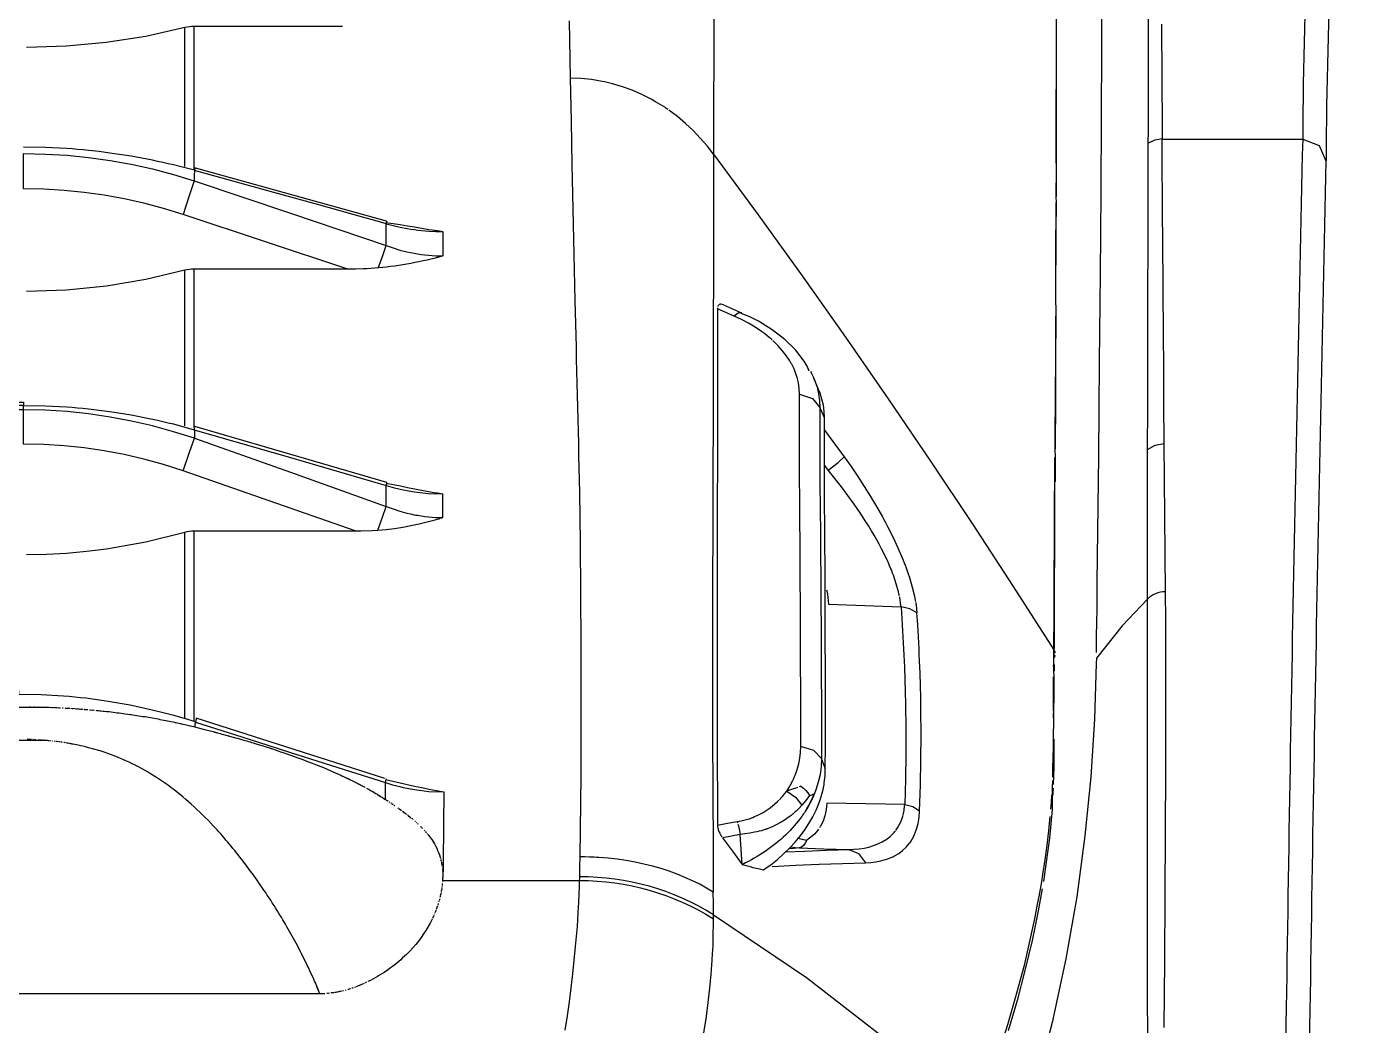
# Model space of a CAD drawing. Header units: millimetres. Extents: x 1291 to 5660, y 748 to 2981.
# Drawn here: x 2313.4 to 2370.5, y 1954.1 to 1997 of the extents above; entities that cross this region are included whole.
import ezdxf

# ---------------------------------------------------------------- set-up
doc = ezdxf.new("R2010")
doc.units = ezdxf.units.MM

msp = doc.modelspace()

# ---------------------------------------------------------------- linework, layer by layer
for p, q in [((2314.78, 1967.726), (2314.894, 1967.719)), ((2313.61, 1966.358), (2313.452, 1966.365)), ((2314.219, 1966.321), (2313.944, 1966.343)), ((2327.343, 1964.626), (2327.516, 1964.538)), ((2331.308, 1960.658), (2331.301, 1960.254)), ((2331.239, 1959.792), (2331.213, 1959.674)), ((2331.268, 1959.972), (2331.25, 1959.858)), ((2326.037, 1955.434), (2325.905, 1955.753)), ((2326.239, 1955.438), (1583.83, 1955.438)), ((2326.441, 1955.456), (2326.327, 1955.445))]:
    msp.add_line(p, q)
for points in [[(2370.472, 2011.358), (2370.458, 2011.361), (2370.439, 2011.358), (2370.344, 2011.262), (2370.245, 2011.016), (2370.146, 2010.624), (2370.043, 2010.085, 0.416058), (2369.038, 2011.09, 0.017226), (2368.253, 1992.144, 0.002572), (2367.45, 1947.915, -0.402698)], [(2362.303, 1953.993), (2362.318, 1955.434), (2362.329, 1956.857), (2362.351, 1959.66), (2362.366, 1962.396), (2362.38, 1965.07), (2362.38, 1968.958), (2362.377, 1970.22), (2362.369, 1971.467), (2362.358, 1972.7), (2362.347, 1974.339), (2362.333, 1975.95), (2362.318, 1977.527), (2362.307, 1979.071), (2362.292, 1980.865), (2362.281, 1982.615), (2362.274, 1983.473), (2362.267, 1984.317), (2362.259, 1985.153), (2362.256, 1985.975), (2362.241, 1987.585), (2362.23, 1989.151), (2362.226, 1989.918), (2362.223, 1990.67), (2362.219, 1991.414), (2362.215, 1992.144), (2368.253, 1992.144), (2368.961, 1991.869), (2369.254, 1991.209, 0.002484), (2368.455, 1947.126)], [(2328.891, 1988.619), (2328.898, 1988.59), (2328.88, 1988.509), (2328.4, 1988.645), (2327.915, 1988.781), (2325.982, 1989.316), (2324.057, 1989.852), (2322.347, 1990.329), (2320.645, 1990.802), (2320.638, 1990.578), (2320.638, 1990.354), (2324.764, 1988.968), (2328.884, 1987.57), (2328.88, 1988.043), (2328.88, 1988.509), (2329.177, 1988.432), (2329.482, 1988.362), (2329.782, 1988.304), (2329.933, 1988.278), (2330.091, 1988.256), (2330.241, 1988.238), (2330.399, 1988.219), (2330.549, 1988.205), (2330.707, 1988.194), (2331.011, 1988.179), (2331.319, 1988.172), (2331.319, 1987.126, -0.046222), (2328.546, 1986.609), (2328.381, 1986.594), (2328.223, 1986.587), (2328.055, 1986.576), (2327.893, 1986.572), (2327.567, 1986.561), (2320.62, 1986.561), (2320.521, 1986.558), (2320.425, 1986.543), (2320.326, 1986.528), (2320.231, 1986.51), (2318.554, 1986.11), (2316.86, 1985.828), (2315.154, 1985.659), (2313.43, 1985.6)], [(2347.25, 1963.995), (2347.213, 1963.9), (2347.173, 1963.808), (2347.129, 1963.717), (2347.081, 1963.625), (2346.982, 1963.445), (2346.876, 1963.266), (2346.846, 1963.214), (2346.806, 1963.159), (2346.769, 1963.108), (2346.733, 1963.053), (2346.578, 1962.847), (2346.413, 1962.646), (2346.237, 1962.448, -0.08026), (2344.447, 1961.123, -0.010637), (2344.172, 1960.988), (2344.286, 1960.955), (2344.4, 1960.925), (2344.521, 1960.896), (2344.631, 1960.867), (2344.865, 1960.812), (2345.097, 1960.764), (2345.251, 1960.87), (2345.401, 1960.98), (2345.544, 1961.09), (2345.687, 1961.208), (2345.955, 1961.442), (2346.212, 1961.688), (2346.45, 1961.945), (2346.666, 1962.209), (2346.865, 1962.477), (2347.044, 1962.752), (2347.206, 1963.034), (2347.349, 1963.321), (2347.411, 1963.467), (2347.47, 1963.614), (2347.521, 1963.761), (2347.569, 1963.907), (2347.609, 1964.058), (2347.646, 1964.205), (2347.69, 1964.428), (2347.701, 1964.502), (2347.734, 1964.802), (2347.745, 1965.096), (2347.749, 1966.097), (2347.749, 1969.054), (2347.745, 1970.983), (2347.738, 1972.887), (2347.734, 1973.822), (2347.727, 1974.754), (2347.723, 1975.216), (2347.719, 1975.675), (2347.719, 1975.906), (2347.716, 1976.133), (2347.716, 1976.474), (2347.712, 1976.588), (2347.708, 1977.494), (2347.705, 1978.393), (2347.708, 1979.288), (2347.708, 1980.175), (2347.697, 1980.443), (2347.661, 1980.715), (2347.602, 1980.975), (2347.521, 1981.235), (2347.459, 1981.386)], [(2328.033, 1964.271), (2328.15, 1964.205), (2328.19, 1964.179), (2328.234, 1964.157), (2328.275, 1964.135), (2328.433, 1964.039), (2328.477, 1964.017), (2328.51, 1963.992), (2328.667, 1963.9), (2328.708, 1963.874), (2328.741, 1963.852), (2328.785, 1963.827), (2328.818, 1963.801), (2328.858, 1963.779), (2328.851, 1964.142), (2328.851, 1964.505), (2329.159, 1964.414), (2329.467, 1964.333), (2329.617, 1964.296), (2329.775, 1964.263), (2330.01, 1964.219), (2330.091, 1964.208), (2330.718, 1964.131), (2331.352, 1964.106), (2331.352, 1963.636), (2331.349, 1963.163), (2331.349, 1962.693), (2331.341, 1962.22), (2331.341, 1961.982), (2331.334, 1961.743), (2331.334, 1961.27), (2331.327, 1960.79), (2331.301, 1960.305), (2337.188, 1960.305, -0.140109), (2342.936, 1958.658)], [(2342.94, 1958.834, 0.141543), (2337.196, 1960.459)]]:
    msp.add_lwpolyline(points, format="xyb")
for points in [[(2357.656, 1991.113), (2357.66, 1991.664), (2357.663, 1992.746), (2357.667, 1993.787), (2357.671, 1994.796), (2357.671, 1995.779), (2357.674, 1996.256), (2357.674, 1997.18), (2357.678, 1997.639), (2357.678, 1998.516), (2357.682, 1998.941), (2357.682, 2000.955), (2357.685, 2001.692), (2357.685, 2003.398), (2357.689, 2003.71), (2357.689, 2007.521), (2357.685, 2008.016), (2357.685, 2009.703), (2357.689, 2009.912), (2357.689, 2010.338), (2357.693, 2010.43), (2357.693, 2010.503)], [(2342.954, 2005.577), (2342.954, 1995.258), (2342.947, 1994.022), (2342.947, 1989.756), (2342.94, 1987.988), (2342.94, 1986.191), (2342.932, 1984.364), (2342.932, 1982.505), (2342.921, 1980.612), (2342.921, 1979.174), (2342.914, 1978.693), (2342.914, 1977.721), (2342.907, 1976.742), (2342.907, 1974.754), (2342.903, 1973.749), (2342.903, 1972.729), (2342.899, 1971.706), (2342.899, 1968.57), (2342.903, 1966.435), (2342.907, 1964.26), (2342.914, 1963.713), (2342.914, 1963.159), (2342.921, 1962.605), (2342.921, 1962.048), (2342.929, 1960.929), (2342.932, 1959.799), (2342.646, 1959.975), (2342.349, 1960.14), (2342.037, 1960.294), (2341.715, 1960.437), (2341.381, 1960.573), (2341.04, 1960.698), (2340.688, 1960.812), (2340.321, 1960.918), (2340.137, 1960.966), (2339.947, 1961.01), (2339.756, 1961.05), (2339.572, 1961.09), (2339.187, 1961.156), (2338.802, 1961.215), (2338.41, 1961.259), (2338.014, 1961.292), (2337.911, 1961.296), (2337.812, 1961.303), (2337.614, 1961.31), (2337.412, 1961.314), (2337.214, 1961.318)], [(2359.395, 1970.088), (2359.402, 1970.8), (2359.409, 1971.379), (2359.417, 1971.955), (2359.428, 1973.092), (2359.442, 1974.215), (2359.49, 1978.532), (2359.53, 1982.578), (2359.563, 1986.352), (2359.593, 1989.855), (2359.615, 1993.087), (2359.629, 1996.036), (2359.64, 1998.699), (2359.648, 2001.072), (2359.648, 2003.145), (2359.644, 2004.913), (2359.391, 2004.77), (2359.127, 2004.641), (2358.855, 2004.535), (2358.577, 2004.443), (2358.294, 2004.374), (2358.004, 2004.322), (2357.946, 2004.315)], [(2361.592, 1978.807), (2361.596, 1980.615), (2361.599, 1982.376), (2361.599, 1983.242), (2361.603, 1983.667), (2361.603, 1984.933), (2361.607, 1985.762), (2361.61, 1987.383), (2361.614, 1988.96), (2361.614, 1989.731), (2361.618, 1990.486), (2361.621, 1991.235), (2361.621, 1991.968), (2361.625, 1992.496), (2361.625, 1993.014), (2361.629, 1993.527), (2361.629, 1995.508), (2361.632, 1995.985), (2361.632, 1996.92), (2361.636, 1997.822)], [(2336.576, 1953.872), (2336.667, 1954.484), (2336.752, 1955.089), (2336.825, 1955.691), (2336.895, 1956.289), (2336.961, 1956.879), (2337.019, 1957.463), (2337.067, 1958.042), (2337.093, 1958.332), (2337.111, 1958.618), (2337.13, 1958.901), (2337.144, 1959.187), (2337.155, 1959.326), (2337.159, 1959.469), (2337.166, 1959.608), (2337.17, 1959.748), (2337.185, 1960.03), (2337.188, 1960.305), (2337.196, 1960.382), (2337.196, 1960.459), (2337.203, 1960.889), (2337.214, 1961.318), (2337.229, 1962.484), (2337.243, 1963.643), (2337.254, 1964.799), (2337.254, 1965.943), (2337.262, 1968.21), (2337.262, 1970.444), (2337.247, 1972.648), (2337.229, 1974.824), (2337.214, 1975.898), (2337.196, 1976.962), (2337.185, 1977.494), (2337.17, 1978.022), (2337.163, 1978.55), (2337.152, 1979.075), (2337.137, 1979.596), (2337.126, 1980.117), (2337.111, 1980.637), (2337.097, 1981.155), (2337.086, 1981.668), (2337.078, 1982.182), (2337.063, 1982.692), (2337.052, 1983.201), (2337.005, 1985.212), (2336.961, 1987.189), (2336.913, 1989.133), (2336.876, 1991.04), (2336.836, 1992.914), (2336.803, 1994.756), (2336.755, 1997.224)], [(2326.998, 1996.979), (2326.764, 1996.975), (2320.62, 1996.979), (2320.524, 1996.975), (2320.425, 1996.964), (2320.326, 1996.949), (2320.231, 1996.931), (2318.551, 1996.557), (2316.856, 1996.289), (2315.15, 1996.131), (2313.43, 1996.076)], [(2320.231, 1990.97), (2320.231, 1996.927)], [(2320.623, 1996.975), (2320.623, 1990.835)], [(2362.19, 1997.078), (2362.193, 1996.15), (2362.197, 1995.673), (2362.197, 1995.192), (2362.201, 1994.701), (2362.204, 1994.206), (2362.212, 1993.19), (2362.215, 1992.148), (2361.904, 1992.1), (2361.621, 1991.968)], [(2340.981, 1993.413), (2340.937, 1993.443), (2340.889, 1993.476), (2340.845, 1993.509), (2340.746, 1993.571), (2340.655, 1993.63), (2340.456, 1993.747), (2340.262, 1993.857), (2339.862, 1994.059), (2339.455, 1994.239), (2339.03, 1994.393), (2338.597, 1994.521), (2338.435, 1994.565), (2338.38, 1994.576), (2338.263, 1994.602), (2338.153, 1994.624), (2337.929, 1994.664), (2337.705, 1994.697), (2337.254, 1994.741), (2336.803, 1994.756)], [(2338.545, 1994.536), (2338.487, 1994.55)], [(2357.667, 1994.532), (2357.667, 1993.479), (2357.663, 1992.434), (2357.66, 1991.356), (2357.66, 1990.248), (2357.656, 1989.679)], [(2342.947, 1991.491), (2342.665, 1991.851), (2342.371, 1992.188), (2342.063, 1992.511), (2341.74, 1992.819), (2341.395, 1993.109), (2341.029, 1993.38)], [(2320.653, 1990.912), (2320.656, 1990.879), (2320.642, 1990.805), (2320.194, 1990.923), (2319.743, 1991.036), (2319.519, 1991.088), (2319.292, 1991.143), (2319.064, 1991.187), (2318.837, 1991.238), (2317.927, 1991.411), (2317.01, 1991.546), (2316.552, 1991.605), (2316.089, 1991.66), (2315.858, 1991.678), (2315.627, 1991.704), (2315.393, 1991.722), (2315.161, 1991.737), (2314.237, 1991.788), (2313.305, 1991.803)], [(2342.947, 1991.495), (2344.858, 1988.891), (2346.747, 1986.272), (2348.611, 1983.634), (2350.452, 1980.982), (2352.268, 1978.316), (2354.058, 1975.631), (2355.822, 1972.924), (2357.561, 1970.205), (2357.583, 1970.165), (2357.601, 1970.125), (2357.605, 1970.103), (2357.612, 1970.081)], [(2328.895, 1988.619), (2324.775, 1989.764), (2320.653, 1990.904)], [(2357.656, 1990.56), (2357.652, 1989.995), (2357.656, 1989.103), (2357.652, 1988.524)], [(2357.652, 1989.419), (2357.649, 1988.836), (2357.652, 1987.933), (2357.649, 1987.335), (2357.649, 1986.726)], [(2327.24, 1986.558), (2323.697, 1987.735), (2320.154, 1988.905)], [(2328.865, 1988.568), (2329.482, 1988.472), (2329.79, 1988.421), (2330.091, 1988.37), (2330.707, 1988.267), (2330.857, 1988.241), (2331.165, 1988.197), (2331.319, 1988.172)], [(2357.645, 1985.49), (2357.641, 1987.046), (2357.645, 1987.651), (2357.649, 1988.245)], [(2328.543, 1986.605), (2328.73, 1987.141), (2328.884, 1987.57), (2329.177, 1987.467), (2329.474, 1987.379), (2329.775, 1987.302), (2330.083, 1987.24), (2330.157, 1987.225), (2330.234, 1987.214), (2330.311, 1987.2), (2330.391, 1987.192), (2330.542, 1987.17), (2330.699, 1987.156), (2331.008, 1987.134), (2331.316, 1987.126)], [(2320.231, 1979.827), (2320.231, 1986.506)], [(2320.623, 1986.558), (2320.623, 1979.75)], [(2357.638, 1985.809), (2357.641, 1984.225), (2357.634, 1982.926)], [(2343.116, 1984.903), (2343.116, 1984.852), (2343.112, 1982.303), (2343.112, 1977.707), (2343.105, 1977.035), (2343.105, 1972.913), (2343.097, 1972.208), (2343.097, 1967.168), (2343.105, 1965.69), (2343.105, 1964.942), (2343.112, 1964.194), (2343.112, 1963.438), (2343.116, 1962.679), (2343.119, 1962.616), (2343.13, 1962.547), (2343.138, 1962.532), (2343.138, 1962.514), (2343.145, 1962.495), (2343.149, 1962.477), (2343.163, 1962.444), (2343.178, 1962.407), (2343.189, 1962.374), (2343.208, 1962.337)], [(2344.139, 1984.687), (2343.996, 1984.665), (2343.831, 1984.537), (2343.475, 1984.694), (2343.116, 1984.852)], [(2343.149, 1985.002), (2343.145, 1984.988), (2343.138, 1984.977), (2343.13, 1984.969), (2343.127, 1984.958)], [(2343.178, 1985.028), (2343.163, 1985.017)], [(2343.365, 1985.024), (2343.31, 1985.043), (2343.263, 1985.054), (2343.222, 1985.05), (2343.208, 1985.046), (2343.189, 1985.039)], [(2343.369, 1985.024), (2343.758, 1984.852), (2344.147, 1984.683), (2344.143, 1984.687), (2344.136, 1984.687)], [(2347.055, 1982.178), (2346.96, 1982.394), (2346.843, 1982.6), (2346.468, 1983.091), (2346.003, 1983.535), (2345.463, 1983.957), (2344.869, 1984.328), (2344.506, 1984.504), (2344.125, 1984.658)], [(2345.46, 1983.521), (2345.254, 1983.697), (2345.13, 1983.792), (2345.001, 1983.887), (2344.733, 1984.063), (2344.447, 1984.232), (2344.147, 1984.394), (2343.831, 1984.537)], [(2357.634, 1984.544), (2357.627, 1983.249), (2357.63, 1981.595), (2357.63, 1980.92), (2357.627, 1980.234), (2357.623, 1979.544), (2357.623, 1978.844)], [(2345.372, 1983.598), (2345.313, 1983.645)], [(2346.556, 1964.3), (2346.483, 1964.271), (2346.329, 1964.219), (2346.252, 1964.19), (2346.168, 1964.164), (2346.087, 1964.135), (2346.226, 1964.359), (2346.347, 1964.59), (2346.377, 1964.648), (2346.428, 1964.766), (2346.45, 1964.824), (2346.498, 1964.945), (2346.538, 1965.067), (2346.604, 1965.309), (2346.652, 1965.551), (2346.681, 1965.8), (2346.692, 1966.053), (2346.689, 1968.056), (2346.685, 1970.029), (2346.681, 1971.005), (2346.677, 1971.97), (2346.674, 1972.45), (2346.67, 1972.927), (2346.67, 1973.404), (2346.666, 1973.877), (2346.659, 1974.82), (2346.655, 1975.752), (2346.648, 1976.214), (2346.644, 1976.676), (2346.637, 1977.593), (2346.633, 1978.499), (2346.633, 1980.296), (2346.637, 1981.184), (2346.626, 1981.43), (2346.593, 1981.672), (2346.534, 1981.91), (2346.454, 1982.149), (2346.402, 1982.27), (2346.347, 1982.387), (2346.303, 1982.475), (2346.285, 1982.505), (2346.219, 1982.622), (2346.069, 1982.849), (2345.896, 1983.069), (2345.705, 1983.286), (2345.489, 1983.495)], [(2347.11, 1982.16), (2347.136, 1982.116), (2347.151, 1982.083), (2347.169, 1982.042), (2347.25, 1981.874)], [(2347.459, 1981.389), (2347.246, 1981.881)], [(2347.25, 1981.87), (2347.29, 1981.767), (2347.389, 1981.485), (2347.455, 1981.199), (2347.499, 1980.913), (2347.514, 1980.623)], [(2357.623, 1981.918), (2357.619, 1981.243), (2357.616, 1980.564), (2357.612, 1979.867), (2357.608, 1979.174), (2357.619, 1978.136), (2357.616, 1977.421)], [(2346.637, 1981.184), (2347.191, 1981.008), (2347.517, 1980.623), (2347.514, 1979.739), (2347.514, 1977.952), (2347.517, 1977.046), (2347.521, 1976.592), (2347.525, 1976.133), (2347.528, 1975.788), (2347.532, 1975.675), (2347.532, 1975.443), (2347.536, 1975.212), (2347.543, 1974.281), (2347.55, 1973.345), (2347.554, 1972.872), (2347.554, 1972.395), (2347.558, 1971.918), (2347.562, 1971.438), (2347.565, 1970.477), (2347.569, 1969.505), (2347.576, 1967.539), (2347.58, 1965.54), (2347.257, 1965.892), (2346.692, 1966.053)], [(2320.154, 1977.894), (2319.314, 1978.162), (2318.474, 1978.393), (2317.626, 1978.591), (2316.772, 1978.756), (2315.913, 1978.88), (2315.048, 1978.972), (2314.175, 1979.027), (2313.298, 1979.046), (2313.298, 1980.612), (2313.302, 1980.707), (1596.767, 1980.707)], [(1596.771, 1980.847), (2313.298, 1980.847), (2313.298, 1980.707), (2314.23, 1980.693), (2315.158, 1980.645), (2315.393, 1980.626), (2315.624, 1980.604), (2315.855, 1980.586), (2316.086, 1980.56), (2316.548, 1980.505), (2317.01, 1980.447), (2317.924, 1980.296), (2318.837, 1980.117), (2319.064, 1980.069), (2319.292, 1980.018), (2319.519, 1979.963), (2319.743, 1979.908), (2320.19, 1979.79), (2320.638, 1979.662), (2320.656, 1979.761)], [(2347.712, 1980.175), (2347.613, 1980.399), (2347.517, 1980.623)], [(2327.549, 1975.319), (2323.851, 1976.61), (2320.154, 1977.894), (2320.421, 1978.657), (2320.642, 1979.295), (2319.747, 1979.577), (2318.844, 1979.827), (2317.935, 1980.036), (2317.021, 1980.208), (2316.1, 1980.34), (2315.172, 1980.439), (2314.237, 1980.498), (2313.298, 1980.516), (1596.771, 1980.516)], [(2320.638, 1979.662), (2324.764, 1978.462), (2328.884, 1977.263), (2328.902, 1977.358), (2328.902, 1977.395), (2320.656, 1979.794)], [(2320.642, 1979.662), (2320.642, 1979.295), (2324.768, 1977.839), (2328.887, 1976.368)], [(2347.716, 1979.643), (2348.556, 1978.495), (2348.853, 1978.077), (2349.139, 1977.655), (2349.418, 1977.23), (2349.689, 1976.801), (2349.949, 1976.364), (2350.199, 1975.92), (2350.258, 1975.81), (2350.32, 1975.7), (2350.379, 1975.59), (2350.437, 1975.477), (2350.657, 1975.036), (2350.863, 1974.596), (2351.05, 1974.163), (2351.094, 1974.053), (2351.134, 1973.947), (2351.178, 1973.841), (2351.219, 1973.731), (2351.292, 1973.518), (2351.362, 1973.312), (2351.483, 1972.905), (2351.574, 1972.516), (2351.596, 1972.421), (2351.611, 1972.329), (2351.622, 1972.282)], [(2361.596, 1953.758), (2361.592, 1955.185), (2361.592, 1956.597), (2361.588, 1959.37), (2361.588, 1962.088), (2361.585, 1963.423), (2361.585, 1973.628), (2361.588, 1974.039), (2361.588, 1977.248), (2361.592, 1978.807), (2361.918, 1979.005), (2362.307, 1979.075)], [(2350.932, 1972.531), (2350.91, 1972.615), (2350.888, 1972.7), (2350.793, 1973.048), (2350.668, 1973.411), (2350.635, 1973.507), (2350.599, 1973.598), (2350.522, 1973.789), (2350.441, 1973.98), (2350.258, 1974.361), (2350.158, 1974.552), (2350.056, 1974.747), (2349.957, 1974.937), (2349.843, 1975.132), (2349.733, 1975.326), (2349.616, 1975.517), (2349.583, 1975.568), (2349.491, 1975.711), (2349.241, 1976.093), (2348.985, 1976.471), (2348.717, 1976.841), (2348.442, 1977.208), (2348.159, 1977.567), (2347.873, 1977.923), (2348.291, 1978.25), (2348.556, 1978.492)], [(2357.608, 1969.945), (2357.597, 1969.901), (2357.583, 1969.861), (2357.586, 1970.649), (2357.59, 1971.431), (2357.594, 1972.205), (2357.597, 1972.971), (2357.605, 1974.486), (2357.608, 1975.968), (2357.612, 1976.698), (2357.601, 1977.754), (2357.605, 1978.466)], [(2347.87, 1977.923), (2347.719, 1978.132)], [(2328.88, 1977.362), (2329.184, 1977.307), (2329.489, 1977.245), (2329.79, 1977.186), (2330.399, 1977.068), (2330.707, 1977.013), (2330.857, 1976.984), (2331.011, 1976.958), (2331.085, 1976.947), (2331.165, 1976.933), (2331.319, 1976.911)], [(2328.884, 1976.364), (2328.884, 1977.263), (2329.181, 1977.178), (2329.482, 1977.109), (2329.632, 1977.076), (2329.782, 1977.046), (2330.01, 1977.01), (2330.091, 1976.999), (2330.699, 1976.929), (2331.316, 1976.907)], [(2328.517, 1975.348), (2328.719, 1975.902), (2328.887, 1976.368), (2329.177, 1976.258), (2329.474, 1976.162), (2329.775, 1976.082), (2329.929, 1976.045), (2330.079, 1976.012), (2330.311, 1975.972), (2330.542, 1975.939), (2330.696, 1975.924), (2331.008, 1975.898), (2331.319, 1975.891), (2331.319, 1976.907)], [(2329.859, 1977.035), (2329.933, 1977.021)], [(2357.542, 1967.293), (2357.575, 1968.133), (2357.561, 1970.205), (2357.572, 1971.772), (2357.579, 1973.316), (2357.586, 1974.824), (2357.594, 1976.305), (2357.597, 1977.032)], [(2347.525, 1976.078), (2347.528, 1976.019)], [(2313.434, 1974.303), (2314.292, 1974.321), (2315.154, 1974.365), (2316.009, 1974.442), (2316.863, 1974.548), (2318.554, 1974.849), (2320.231, 1975.264), (2320.33, 1975.289), (2320.421, 1975.304), (2320.521, 1975.315), (2320.62, 1975.319), (2327.791, 1975.319), (2328.275, 1975.333), (2328.517, 1975.348), (2328.88, 1975.381), (2329.24, 1975.425), (2329.599, 1975.48), (2329.947, 1975.543), (2330.3, 1975.616), (2330.641, 1975.7), (2330.809, 1975.744), (2330.982, 1975.792), (2331.066, 1975.818), (2331.151, 1975.84), (2331.191, 1975.854)], [(2330.157, 1975.997), (2330.234, 1975.986)], [(2331.231, 1975.865), (2331.275, 1975.88), (2331.316, 1975.891)], [(2349.55, 1975.616), (2349.524, 1975.664)], [(2320.231, 1967.293), (2320.231, 1975.264)], [(2320.623, 1975.319), (2320.623, 1967.168)], [(2350.58, 1973.646), (2350.558, 1973.694)], [(2347.8, 1972.784), (2347.807, 1972.747), (2347.833, 1972.597), (2347.855, 1972.454), (2347.866, 1972.311), (2347.881, 1972.172), (2349.44, 1972.113), (2350.998, 1972.051), (2351.031, 1971.533), (2351.065, 1971.02), (2351.094, 1970.503), (2351.123, 1969.982), (2351.149, 1969.461), (2351.167, 1968.936), (2351.182, 1968.408), (2351.193, 1967.88), (2351.208, 1966.816), (2351.208, 1965.738), (2351.186, 1964.656), (2351.156, 1963.563), (2351.508, 1963.475), (2351.798, 1963.299)], [(2362.358, 1972.703), (2362.248, 1972.696), (2362.138, 1972.681), (2362.036, 1972.656), (2361.933, 1972.619), (2361.834, 1972.571), (2361.746, 1972.52), (2361.662, 1972.454), (2361.585, 1972.384), (2360.491, 1971.233), (2359.391, 1969.857), (2359.387, 1969.626), (2359.31, 1967.227), (2359.149, 1964.755), (2358.899, 1962.213), (2358.547, 1959.605), (2358.078, 1956.931), (2357.484, 1954.205), (2357.131, 1952.823)], [(2345.463, 1960.907), (2346.483, 1960.958), (2347.488, 1960.999), (2348.486, 1961.035), (2349.465, 1961.061), (2349.696, 1961.076), (2349.916, 1961.101), (2350.129, 1961.142), (2350.335, 1961.197), (2350.437, 1961.23), (2350.533, 1961.27), (2350.58, 1961.288), (2350.676, 1961.332), (2350.723, 1961.358), (2350.899, 1961.464), (2351.065, 1961.586), (2351.215, 1961.729), (2351.351, 1961.894), (2351.384, 1961.938), (2351.413, 1961.982), (2351.472, 1962.077), (2351.527, 1962.176), (2351.578, 1962.279), (2351.662, 1962.503), (2351.728, 1962.748), (2351.772, 1963.012), (2351.794, 1963.299), (2351.831, 1964.395), (2351.853, 1965.481), (2351.86, 1966.559), (2351.853, 1967.623), (2351.846, 1968.155), (2351.831, 1968.683), (2351.816, 1969.204), (2351.798, 1969.729), (2351.783, 1969.989), (2351.772, 1970.246), (2351.758, 1970.506), (2351.743, 1970.763), (2351.714, 1971.28), (2351.681, 1971.794), (2351.373, 1971.974), (2350.998, 1972.051), (2350.98, 1972.205), (2350.958, 1972.366), (2350.943, 1972.447), (2350.94, 1972.491)], [(2351.629, 1972.238), (2351.637, 1972.19), (2351.644, 1972.146), (2351.666, 1971.966), (2351.681, 1971.794)], [(2357.616, 1969.978), (2357.612, 1969.967)], [(2357.553, 1969.487), (2357.561, 1969.633)], [(2357.579, 1969.575), (2357.575, 1969.288)], [(2357.546, 1967.586), (2357.546, 1967.884), (2357.55, 1968.471), (2357.553, 1969.054)], [(2320.711, 1967.267), (2320.711, 1967.223), (2320.686, 1967.11), (2320.223, 1967.253), (2319.761, 1967.385), (2319.295, 1967.509), (2318.826, 1967.623), (2317.887, 1967.829), (2316.937, 1967.994), (2316.46, 1968.063), (2315.983, 1968.126), (2315.745, 1968.151), (2315.503, 1968.177), (2315.261, 1968.199), (2315.026, 1968.221), (2314.057, 1968.276), (2313.093, 1968.294), (2313.093, 1968.456), (1596.972, 1968.456)], [(1595.322, 1967.726), (1595.362, 1967.73), (1595.703, 1967.741), (1595.736, 1967.744), (2314.329, 1967.744), (2314.369, 1967.741), (2314.71, 1967.73), (2314.747, 1967.726)], [(2313.559, 1967.763), (2313.595, 1967.759)], [(2313.753, 1967.759), (2313.793, 1967.755)], [(2313.951, 1967.755), (2313.988, 1967.752)], [(2314.105, 1967.752), (2314.138, 1967.748)], [(2314.219, 1967.748), (2314.259, 1967.744)], [(2314.41, 1967.741), (2314.446, 1967.737)], [(2314.52, 1967.737), (2314.56, 1967.733)], [(2314.63, 1967.733), (2314.67, 1967.73)], [(2314.82, 1967.722), (2314.853, 1967.722)], [(2314.963, 1967.715), (2315.004, 1967.715)], [(2315.077, 1967.711), (2315.114, 1967.708), (2315.253, 1967.7)], [(2315.147, 1967.708), (2315.18, 1967.704), (2315.294, 1967.697)], [(2315.33, 1967.697), (2315.503, 1967.682), (2315.855, 1967.66)], [(2315.396, 1967.689), (2315.437, 1967.689)], [(2315.576, 1967.678), (2315.613, 1967.675)], [(2315.646, 1967.675), (2315.679, 1967.671), (2315.719, 1967.667)], [(2315.752, 1967.667), (2315.789, 1967.664), (2315.822, 1967.66)], [(2315.888, 1967.656), (2315.928, 1967.653), (2316.064, 1967.642)], [(2315.961, 1967.649), (2315.994, 1967.649), (2316.031, 1967.645)], [(2316.13, 1967.634), (2316.163, 1967.634), (2316.302, 1967.62), (2316.335, 1967.62)], [(2316.229, 1967.627), (2316.269, 1967.623)], [(2316.401, 1967.612), (2316.431, 1967.609), (2316.497, 1967.601), (2316.537, 1967.598), (2316.563, 1967.594)], [(2316.596, 1967.59), (2316.629, 1967.59), (2316.863, 1967.564), (2316.889, 1967.561), (2316.981, 1967.553), (2317.069, 1967.542), (2317.322, 1967.509), (2317.414, 1967.498), (2317.498, 1967.487), (2317.579, 1967.476), (2317.67, 1967.465), (2318.004, 1967.418), (2318.089, 1967.403), (2318.173, 1967.392), (2318.261, 1967.381), (2318.338, 1967.366), (2318.422, 1967.352), (2318.51, 1967.341), (2318.595, 1967.326), (2318.672, 1967.311), (2318.756, 1967.297), (2318.837, 1967.282), (2319.006, 1967.253), (2319.086, 1967.238), (2319.163, 1967.223), (2319.248, 1967.205), (2319.332, 1967.19), (2319.57, 1967.143)], [(2316.728, 1967.579), (2316.764, 1967.575)], [(2357.513, 1964.744), (2357.517, 1964.898), (2357.524, 1965.202), (2357.535, 1965.503), (2357.542, 1966.101), (2357.568, 1967.546)], [(2317.839, 1967.443), (2317.92, 1967.429)], [(2319.413, 1967.176), (2319.648, 1967.124), (2319.732, 1967.11), (2319.97, 1967.058), (2320.282, 1966.985), (2320.363, 1966.967), (2320.598, 1966.912), (2321.023, 1966.805), (2321.082, 1966.787), (2321.265, 1966.743), (2321.324, 1966.725), (2321.39, 1966.71), (2321.449, 1966.695), (2321.632, 1966.644)], [(2319.813, 1967.091), (2319.89, 1967.077)], [(2320.047, 1967.04), (2320.128, 1967.022)], [(2320.44, 1966.948), (2320.521, 1966.93)], [(2320.675, 1966.893), (2320.678, 1967), (2320.686, 1967.106), (2322.725, 1966.453), (2323.748, 1966.13), (2324.768, 1965.804), (2326.811, 1965.155), (2328.851, 1964.505), (2328.88, 1964.648), (2328.858, 1964.641), (2329.173, 1964.571), (2329.482, 1964.498), (2330.098, 1964.359), (2330.41, 1964.289), (2330.725, 1964.223), (2330.883, 1964.194), (2331.041, 1964.161), (2331.114, 1964.15), (2331.275, 1964.12), (2331.352, 1964.106)], [(2328.818, 1964.689), (2320.711, 1967.271)], [(2314.395, 1966.306), (2314.369, 1966.306), (2314.336, 1966.31), (2314.31, 1966.314), (2314.274, 1966.317), (2314.244, 1966.321), (1596.419, 1966.358)], [(2313.669, 1966.354), (2313.643, 1966.358)], [(2313.76, 1966.35), (2313.735, 1966.354)], [(2313.826, 1966.347), (2313.793, 1966.35)], [(2314.186, 1966.325), (2314.16, 1966.328)], [(2321.14, 1966.772), (2321.206, 1966.758)], [(2321.507, 1966.677), (2321.698, 1966.629), (2321.764, 1966.611), (2321.823, 1966.592), (2321.889, 1966.578), (2322.413, 1966.431), (2322.483, 1966.413), (2322.681, 1966.354), (2322.754, 1966.336), (2322.824, 1966.314), (2322.89, 1966.295), (2322.963, 1966.273), (2323.033, 1966.251), (2323.099, 1966.233), (2323.173, 1966.211), (2323.382, 1966.145)], [(2322.087, 1966.523), (2322.149, 1966.504)], [(2322.549, 1966.394), (2322.615, 1966.372)], [(2357.568, 1966.365), (2357.564, 1966.072), (2357.564, 1965.774), (2357.561, 1965.477), (2357.557, 1965.177), (2357.539, 1964.425)], [(2314.454, 1966.299), (2314.424, 1966.303)], [(2314.542, 1966.292), (2314.512, 1966.292)], [(2314.659, 1966.277), (2314.63, 1966.281)], [(2314.886, 1966.248), (2314.835, 1966.255), (2314.685, 1966.273)], [(2314.743, 1966.266), (2314.718, 1966.27)], [(2314.971, 1966.233), (2314.945, 1966.24), (2314.916, 1966.244)], [(2315.084, 1966.218), (2315.055, 1966.222), (2315.029, 1966.226)], [(2315.279, 1966.185), (2315.253, 1966.189), (2315.117, 1966.215)], [(2315.202, 1966.2), (2315.169, 1966.204)], [(2325.971, 1955.596), (2325.872, 1955.83), (2325.839, 1955.904), (2325.806, 1955.981), (2325.766, 1956.058), (2325.601, 1956.425), (2325.571, 1956.494), (2325.538, 1956.568), (2325.498, 1956.637), (2325.366, 1956.912), (2325.234, 1957.177), (2325.205, 1957.243), (2325.172, 1957.305), (2325.007, 1957.613), (2324.955, 1957.712), (2324.897, 1957.815), (2324.841, 1957.914), (2324.786, 1958.017), (2324.731, 1958.116), (2324.673, 1958.218), (2324.614, 1958.317), (2324.555, 1958.42), (2324.438, 1958.618), (2324.379, 1958.721), (2324.313, 1958.82), (2324.196, 1959.018), (2324.13, 1959.121), (2324.064, 1959.231), (2323.987, 1959.344), (2323.921, 1959.454), (2323.847, 1959.564), (2323.77, 1959.674), (2323.704, 1959.781), (2323.627, 1959.887), (2323.407, 1960.206), (2323.338, 1960.309), (2323.191, 1960.514), (2323.121, 1960.617), (2323.044, 1960.716), (2322.971, 1960.819), (2322.897, 1960.918), (2322.82, 1961.017), (2322.674, 1961.208), (2322.597, 1961.303), (2322.523, 1961.398), (2322.454, 1961.494), (2322.373, 1961.586), (2322.3, 1961.677), (2322.222, 1961.773), (2322.149, 1961.861), (2322.072, 1961.952), (2321.995, 1962.04), (2321.922, 1962.128), (2321.845, 1962.216), (2321.771, 1962.301), (2321.691, 1962.389), (2321.614, 1962.473), (2321.54, 1962.558), (2321.463, 1962.638), (2321.228, 1962.888), (2321.111, 1963.005), (2320.99, 1963.126), (2320.873, 1963.24), (2320.752, 1963.354), (2320.631, 1963.464), (2320.51, 1963.577), (2320.388, 1963.684), (2320.271, 1963.786), (2320.146, 1963.893), (2319.772, 1964.19), (2319.648, 1964.282), (2319.523, 1964.377), (2319.398, 1964.465), (2319.27, 1964.557), (2319.145, 1964.641), (2319.013, 1964.725), (2318.756, 1964.887), (2318.628, 1964.964), (2318.364, 1965.111), (2318.235, 1965.184), (2318.103, 1965.25), (2317.968, 1965.316), (2317.835, 1965.382), (2317.703, 1965.444), (2317.546, 1965.51), (2317.395, 1965.576), (2317.234, 1965.639), (2316.918, 1965.756), (2316.761, 1965.811), (2316.592, 1965.866), (2316.269, 1965.962), (2316.097, 1966.006), (2315.928, 1966.05), (2315.759, 1966.09), (2315.594, 1966.127), (2315.418, 1966.16), (2315.393, 1966.163), (2315.363, 1966.171), (2315.334, 1966.174), (2315.308, 1966.182)], [(2323.239, 1966.189), (2323.532, 1966.101), (2323.598, 1966.079), (2323.675, 1966.053), (2323.822, 1966.009), (2324.042, 1965.936), (2324.115, 1965.91), (2324.196, 1965.885), (2324.273, 1965.859), (2324.346, 1965.833), (2324.5, 1965.782), (2324.574, 1965.756), (2324.654, 1965.73), (2324.731, 1965.701), (2324.808, 1965.675), (2325.091, 1965.573), (2325.3, 1965.496), (2325.505, 1965.419), (2325.707, 1965.342), (2325.909, 1965.261), (2326.118, 1965.177), (2326.316, 1965.092), (2326.525, 1965.004), (2326.731, 1964.912), (2326.932, 1964.821), (2326.976, 1964.802), (2327.299, 1964.648)], [(2323.891, 1965.984), (2323.972, 1965.962)], [(2347.749, 1965.096), (2347.664, 1965.316), (2347.58, 1965.54), (2347.565, 1965.195), (2347.521, 1964.857), (2347.444, 1964.52), (2347.341, 1964.19), (2347.283, 1964.036), (2347.195, 1963.838), (2347.147, 1963.739), (2347.099, 1963.643), (2346.993, 1963.453), (2346.876, 1963.266)], [(2327.024, 1964.78), (2327.776, 1964.406)], [(2327.383, 1964.604), (2327.431, 1964.582)], [(2357.509, 1964.593), (2357.495, 1964.285), (2357.484, 1963.357), (2357.432, 1962.741), (2357.37, 1962.125), (2357.293, 1961.505), (2357.209, 1960.885), (2357.117, 1960.258)], [(2327.56, 1964.516), (2327.607, 1964.494)], [(2327.651, 1964.472), (2327.816, 1964.384), (2327.948, 1964.318), (2327.985, 1964.293)], [(2327.864, 1964.362), (2327.901, 1964.34)], [(2328.315, 1964.109), (2328.352, 1964.087), (2328.392, 1964.065)], [(2329.852, 1964.249), (2329.933, 1964.234)], [(2345.775, 1963.772), (2345.801, 1963.801), (2345.852, 1963.852), (2345.9, 1963.907), (2345.999, 1964.021), (2346.087, 1964.135), (2346.468, 1963.878), (2346.74, 1963.537), (2346.626, 1963.412), (2346.505, 1963.295), (2346.443, 1963.236), (2346.311, 1963.122), (2346.274, 1963.097), (2346.241, 1963.071), (2346.098, 1962.965), (2345.948, 1962.866), (2345.871, 1962.818), (2345.628, 1962.686), (2345.456, 1962.605), (2345.188, 1962.499)], [(2346.696, 1964.359), (2346.626, 1964.329)], [(2346.692, 1964.359), (2346.806, 1964.267), (2346.909, 1964.168), (2346.997, 1964.065), (2347.066, 1963.955)], [(2347.661, 1964.278), (2347.675, 1964.355)], [(2357.531, 1964.271), (2357.524, 1964.12), (2357.52, 1963.966)], [(2328.59, 1963.948), (2328.627, 1963.922)], [(2328.858, 1963.779), (2328.873, 1963.768), (2328.891, 1963.753)], [(2328.909, 1963.742), (2328.931, 1963.731), (2328.95, 1963.72), (2328.964, 1963.706)], [(2329.001, 1963.684), (2329.023, 1963.673), (2329.041, 1963.658)], [(2329.074, 1963.636), (2329.089, 1963.625)], [(2329.107, 1963.61), (2329.126, 1963.599), (2329.148, 1963.588), (2329.159, 1963.577), (2329.177, 1963.563)], [(2329.214, 1963.541), (2329.232, 1963.53), (2329.247, 1963.519)], [(2343.119, 1962.679), (2343.538, 1962.759), (2343.959, 1962.84), (2344.136, 1962.869), (2344.304, 1962.91), (2344.469, 1962.954), (2344.627, 1963.012), (2344.708, 1963.045), (2344.781, 1963.078), (2344.821, 1963.097), (2344.931, 1963.152), (2345.075, 1963.229), (2345.21, 1963.313), (2345.339, 1963.401), (2345.463, 1963.493), (2345.581, 1963.592), (2345.691, 1963.695), (2345.749, 1963.746)], [(2347.059, 1963.955), (2346.909, 1963.742), (2346.74, 1963.537)], [(2347.066, 1963.959), (2347.121, 1963.973), (2347.165, 1963.988), (2347.213, 1964.006), (2347.25, 1964.021)], [(2350.778, 1962.459), (2350.793, 1962.481), (2350.852, 1962.565), (2350.907, 1962.657), (2351.002, 1962.851), (2351.076, 1963.067), (2351.105, 1963.185), (2351.127, 1963.306), (2351.134, 1963.335), (2351.153, 1963.497), (2351.156, 1963.563), (2347.811, 1963.629), (2347.796, 1963.482), (2347.782, 1963.346), (2347.756, 1963.214), (2347.723, 1963.086), (2347.646, 1962.855), (2347.543, 1962.642), (2347.528, 1962.62), (2347.499, 1962.569)], [(2357.436, 1963.365), (2357.458, 1963.673), (2357.476, 1963.981)], [(2329.383, 1963.423), (2329.397, 1963.412)], [(2329.416, 1963.401), (2329.43, 1963.387), (2329.544, 1963.306)], [(2329.515, 1963.332), (2329.526, 1963.317)], [(2329.577, 1963.284), (2329.698, 1963.192), (2329.716, 1963.177), (2329.727, 1963.166), (2329.749, 1963.155)], [(2329.592, 1963.273), (2329.606, 1963.258)], [(2329.79, 1963.122), (2329.808, 1963.111), (2329.819, 1963.097), (2329.947, 1962.994)], [(2329.867, 1963.064), (2329.874, 1963.053)], [(2329.889, 1963.042), (2329.907, 1963.027), (2329.918, 1963.016)], [(2329.966, 1962.983), (2329.973, 1962.972), (2329.991, 1962.961), (2330.002, 1962.946)], [(2330.032, 1962.924), (2330.043, 1962.913)], [(2346.377, 1963.177), (2346.344, 1963.152)], [(2351.138, 1963.368), (2351.142, 1963.398)], [(2354.234, 1950.123), (2354.725, 1951.465), (2355.176, 1952.793), (2355.591, 1954.114), (2355.965, 1955.423), (2356.31, 1956.722), (2356.607, 1958.009), (2356.743, 1958.651), (2356.867, 1959.289), (2356.933, 1959.608), (2356.985, 1959.928), (2357.043, 1960.243), (2357.091, 1960.558), (2357.194, 1961.189), (2357.275, 1961.813), (2357.352, 1962.437), (2357.41, 1963.056)], [(2330.109, 1962.855), (2330.124, 1962.844), (2330.135, 1962.833)], [(2330.175, 1962.8), (2330.186, 1962.785)], [(2330.226, 1962.752), (2330.241, 1962.741), (2330.252, 1962.73)], [(2330.358, 1962.624), (2330.369, 1962.613)], [(2330.38, 1962.602), (2330.399, 1962.591), (2330.402, 1962.58)], [(2330.417, 1962.565), (2330.432, 1962.554), (2330.439, 1962.543)], [(2330.509, 1962.473), (2330.523, 1962.451), (2330.542, 1962.437)], [(2330.567, 1962.404), (2330.582, 1962.393), (2330.589, 1962.378), (2330.6, 1962.367), (2330.608, 1962.356)], [(2330.641, 1962.319), (2330.648, 1962.308)], [(2343.215, 1962.319), (2343.23, 1962.301), (2343.237, 1962.282)], [(2343.956, 1962.84), (2343.974, 1962.781)], [(2343.992, 1962.715), (2344.011, 1962.649), (2344.025, 1962.58), (2344.044, 1962.506), (2344.055, 1962.433), (2344.07, 1962.36), (2344.081, 1962.282)], [(2345.28, 1962.532), (2344.998, 1962.44), (2344.898, 1962.418), (2344.803, 1962.396), (2344.704, 1962.374), (2344.499, 1962.337), (2344.293, 1962.308), (2344.084, 1962.282)], [(2347.451, 1962.503), (2347.418, 1962.459), (2347.349, 1962.374), (2347.279, 1962.293), (2347.121, 1962.158), (2346.949, 1962.04), (2346.879, 1961.905), (2346.802, 1961.802), (2346.718, 1961.736), (2346.626, 1961.703), (2347.686, 1961.666), (2348.75, 1961.633), (2348.977, 1961.644), (2349.197, 1961.663), (2349.41, 1961.696), (2349.619, 1961.74), (2349.817, 1961.798), (2350.008, 1961.872), (2350.192, 1961.96), (2350.36, 1962.066), (2350.518, 1962.183), (2350.661, 1962.323), (2350.698, 1962.36), (2350.731, 1962.4), (2350.745, 1962.418), (2350.764, 1962.44)], [(2330.666, 1962.286), (2330.677, 1962.271), (2330.692, 1962.26)], [(2330.699, 1962.249), (2330.707, 1962.238), (2330.773, 1962.147), (2330.835, 1962.059), (2330.952, 1961.875), (2331, 1961.784), (2331.052, 1961.688), (2331.092, 1961.597), (2331.132, 1961.501), (2331.169, 1961.402), (2331.198, 1961.307), (2331.206, 1961.285), (2331.217, 1961.259)], [(2343.244, 1962.268), (2343.27, 1962.231), (2343.288, 1962.198), (2343.31, 1962.165)], [(2343.332, 1962.132), (2343.754, 1961.56), (2344.172, 1960.988), (2344.128, 1961.633), (2344.081, 1962.279)], [(2344.084, 1962.279), (2343.336, 1962.132)], [(2346.27, 1961.754), (2346.446, 1961.718), (2346.626, 1961.703), (2346.41, 1961.677), (2346.193, 1961.655), (2346.164, 1961.652)], [(2346.538, 1962.139), (2346.74, 1962.081), (2346.949, 1962.04)], [(2331.224, 1961.237), (2331.224, 1961.211)], [(2331.231, 1961.189), (2331.235, 1961.167), (2331.242, 1961.142), (2331.25, 1961.12)], [(2346.025, 1961.531), (2346.868, 1961.567), (2347.815, 1961.604), (2348.75, 1961.633), (2349.175, 1961.464), (2349.469, 1961.065)], [(2331.257, 1961.094), (2331.275, 1960.973), (2331.283, 1960.947)], [(2331.257, 1961.068), (2331.261, 1961.046), (2331.264, 1961.021), (2331.275, 1960.995)], [(2331.286, 1960.896), (2331.29, 1960.87)], [(2331.294, 1960.819), (2331.297, 1960.79), (2331.297, 1960.764), (2331.301, 1960.738)], [(2331.301, 1960.713), (2331.308, 1960.683)], [(2331.283, 1960.089), (2331.283, 1960.071), (2331.279, 1960.056)], [(2331.29, 1960.14), (2331.286, 1960.122)], [(2331.294, 1960.188), (2331.29, 1960.173)], [(2331.308, 1960.346), (2331.301, 1960.316)], [(2331.173, 1959.498), (2331.165, 1959.476)], [(2331.187, 1959.564), (2331.184, 1959.542)], [(2331.198, 1959.608), (2331.195, 1959.597)], [(2331.209, 1959.66), (2331.206, 1959.641), (2331.202, 1959.627)], [(2331.224, 1959.726), (2331.22, 1959.707), (2331.217, 1959.693)], [(2331.246, 1959.84), (2331.242, 1959.825)], [(2331.261, 1959.924), (2331.257, 1959.906), (2331.253, 1959.891), (2331.253, 1959.873)], [(2331.275, 1960.023), (2331.272, 1960.005)], [(2341.439, 1948.839), (2341.612, 1949.477), (2341.77, 1950.112), (2341.92, 1950.743), (2342.063, 1951.37), (2342.199, 1951.994), (2342.324, 1952.613), (2342.437, 1953.233), (2342.544, 1953.846), (2342.635, 1954.458), (2342.712, 1955.067), (2342.782, 1955.673), (2342.841, 1956.274), (2342.885, 1956.876), (2342.903, 1957.173), (2342.921, 1957.474), (2342.921, 1957.62), (2342.929, 1957.771), (2342.929, 1957.917), (2342.932, 1958.064), (2342.936, 1958.361), (2342.94, 1959.319), (2342.932, 1959.799)], [(2357.058, 1959.942), (2357.003, 1959.63), (2356.948, 1959.315), (2356.889, 1958.996), (2356.761, 1958.361), (2356.625, 1957.727), (2356.321, 1956.443), (2355.983, 1955.152), (2355.606, 1953.85)], [(2330.989, 1958.941), (2330.975, 1958.912)], [(2331.008, 1958.992), (2331, 1958.974), (2330.997, 1958.959)], [(2331.019, 1959.022), (2331.015, 1959.007)], [(2331.088, 1959.216), (2331.085, 1959.201), (2331.077, 1959.187), (2331.033, 1959.055)], [(2331.066, 1959.154), (2331.063, 1959.139), (2331.055, 1959.121)], [(2331.107, 1959.267), (2331.099, 1959.249)], [(2331.121, 1959.315), (2331.114, 1959.3), (2331.11, 1959.282)], [(2331.151, 1959.414), (2331.143, 1959.396), (2331.14, 1959.381)], [(2331.158, 1959.447), (2331.154, 1959.429)], [(2330.853, 1958.64), (2330.773, 1958.475), (2330.589, 1958.16), (2330.487, 1958.006), (2330.38, 1957.855), (2330.267, 1957.701), (2330.149, 1957.554), (2330.024, 1957.411), (2329.892, 1957.272), (2329.753, 1957.129), (2329.672, 1957.055), (2329.588, 1956.975), (2329.507, 1956.898), (2329.247, 1956.681), (2329.159, 1956.615), (2329.067, 1956.546), (2328.975, 1956.48), (2328.792, 1956.355), (2328.697, 1956.296), (2328.601, 1956.234), (2328.502, 1956.175), (2328.304, 1956.065), (2328.201, 1956.014), (2328.099, 1955.959)], [(2330.927, 1958.798), (2330.868, 1958.673)], [(2330.89, 1958.717), (2330.883, 1958.706), (2330.875, 1958.688)], [(2330.956, 1958.864), (2330.949, 1958.845)], [(2342.936, 1958.834), (2346.942, 1956.135), (2350.709, 1953.215), (2354.223, 1950.097), (2354.245, 1950.064)], [(2325.432, 1956.777), (2325.399, 1956.843)], [(2329.419, 1956.824), (2329.335, 1956.755)], [(2326.643, 1955.482), (2326.617, 1955.478), (2326.558, 1955.471), (2326.529, 1955.471), (2326.499, 1955.464)], [(2326.936, 1955.537), (2326.907, 1955.53), (2326.877, 1955.53), (2326.848, 1955.519), (2326.731, 1955.497), (2326.701, 1955.497), (2326.672, 1955.486)], [(2326.819, 1955.515), (2326.76, 1955.5)], [(2326.995, 1955.555), (2326.965, 1955.544)], [(2327.053, 1955.566), (2327.024, 1955.563)], [(2327.141, 1955.588), (2327.112, 1955.581)], [(2327.35, 1955.654), (2327.321, 1955.647), (2327.292, 1955.632), (2327.259, 1955.625), (2327.229, 1955.614)], [(2327.468, 1955.691), (2327.438, 1955.684), (2327.409, 1955.673)], [(2327.56, 1955.724), (2327.527, 1955.713)], [(2327.89, 1955.863), (2327.857, 1955.845), (2327.827, 1955.838), (2327.798, 1955.819), (2327.648, 1955.761), (2327.618, 1955.746), (2327.589, 1955.739)], [(2327.769, 1955.808), (2327.739, 1955.794), (2327.706, 1955.783)], [(2327.948, 1955.885), (2327.919, 1955.874)], [(2328.04, 1955.929), (2328.011, 1955.915), (2327.978, 1955.9)], [(2326.382, 1955.449), (2326.356, 1955.449)]]:
    msp.add_lwpolyline(points)
msp.add_lwpolyline([(2320.638, 1990.354), (2320.421, 1989.712), (2320.154, 1988.905), (2319.314, 1989.162), (2318.47, 1989.386), (2317.623, 1989.573), (2316.772, 1989.731), (2315.913, 1989.852), (2315.051, 1989.936), (2314.178, 1989.987), (2313.302, 1990.006), (2313.302, 1991.521), (2314.244, 1991.502), (2315.176, 1991.447), (2316.097, 1991.356), (2317.018, 1991.227), (2317.931, 1991.062), (2318.844, 1990.86), (2319.747, 1990.626)], close=True)
msp.add_arc((2644.633, 1989.154), 275.386, 175.64177, 179.57244)

doc.saveas('drawing.dxf')
